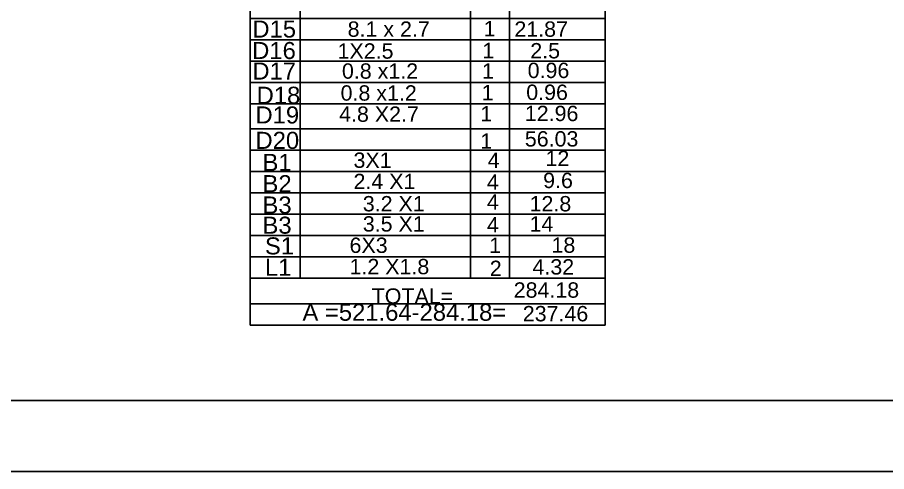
# Model space of a CAD drawing. Header units: metres. Extents: x 29392 to 32022, y 3934 to 33962.
# Drawn here: x 29515.9 to 29638.4, y 3934.5 to 3998.4 of the extents above; entities that cross this region are included whole.
import ezdxf

# ---------------------------------------------------------------- set-up
doc = ezdxf.new("R2010")
doc.units = ezdxf.units.M
doc.styles.get("Standard").update_dxf_attribs({"font": 'arial.ttf'})

msp = doc.modelspace()

# ---------------------------------------------------------------- linework, layer by layer
for p, q in [((29548.72, 4053.28), (29548.72, 3955.13)), ((29598.72, 4053.28), (29598.72, 3955.13)), ((29555.72, 4046.28), (29555.72, 3961.73)), ((29579.76, 4046.28), (29579.76, 3961.73)), ((29585.22, 4046.28), (29585.22, 3961.73)), ((29548.72, 3998.28), (29598.72, 3998.28)), ((29548.72, 3995.28), (29598.72, 3995.28)), ((29548.72, 3992.28), (29598.72, 3992.28)), ((29548.72, 3989.28), (29598.72, 3989.28)), ((29548.72, 3989.28), (29598.72, 3989.28)), ((29548.72, 3986.28), (29598.72, 3986.28)), ((29548.72, 3982.74), (29598.72, 3982.74)), ((29548.72, 3979.73), (29598.72, 3979.73)), ((29548.72, 3976.73), (29598.72, 3976.73)), ((29548.72, 3973.73), (29598.72, 3973.73)), ((29548.72, 3970.73), (29598.72, 3970.73)), ((29548.72, 3967.73), (29598.72, 3967.73)), ((29548.72, 3964.73), (29598.72, 3964.73)), ((29548.72, 3964.73), (29598.72, 3964.73)), ((29548.72, 3961.73), (29598.72, 3961.73)), ((29548.72, 3958.13), (29598.72, 3958.13)), ((29548.72, 3955.13), (29598.72, 3955.13)), ((30212.86, 3944.5), (29401.82, 3944.5)), ((30232.82, 3934.5), (29391.82, 3934.5))]:
    msp.add_line(p, q)
at = {"color": 0}
msp.add_line((29548.72, 3958.13), (29598.72, 3958.13), dxfattribs=at)

# ---------------------------------------------------------------- texts
for s, height, p in [('D15', 2.4, (29549.01, 3995.6)), ('1', 2.16, (29581.59, 3995.78)), ('8.1 x 2.7', 2.16, (29562.43, 3995.71)), ('21.87', 2.16, (29585.93, 3995.71)), ('D16', 2.4, (29548.98, 3992.58)), ('1X2.5', 2.16, (29561.01, 3992.63)), ('1', 2.16, (29581.41, 3992.7)), ('2.5', 2.16, (29588.17, 3992.67)), ('D17', 2.4, (29549.01, 3989.69)), ('0.8 x1.2', 2.16, (29561.63, 3989.81)), ('1', 2.16, (29581.37, 3989.83)), ('0.96', 2.16, (29587.8, 3989.9)), ('D18', 2.4, (29549.61, 3986.28)), ('0.8 x1.2', 2.16, (29561.44, 3986.72)), ('1', 2.16, (29581.32, 3986.78)), ('0.96', 2.16, (29587.6, 3986.82)), ('D19', 2.4, (29549.45, 3983.51)), ('4.8 X2.7', 2.16, (29561.23, 3983.74)), ('1', 2.16, (29581.12, 3983.8)), ('12.96', 2.16, (29587.4, 3983.84)), ('D20', 2.4, (29549.45, 3979.93)), ('1', 2.16, (29581.12, 3979.95)), ('56.03', 2.16, (29587.4, 3980.26)), ('12', 2.16, (29590.31, 3977.51)), ('B1', 2.4, (29550.44, 3976.83)), ('3X1', 2.16, (29563.26, 3977.26)), ('4', 2.16, (29582.17, 3977.25)), ('B2', 2.4, (29550.44, 3973.83)), ('2.4 X1', 2.16, (29563.26, 3974.26)), ('4', 2.16, (29582.06, 3974.19)), ('9.6', 2.16, (29589.98, 3974.41)), ('4', 2.16, (29582.06, 3971.39)), ('B3', 2.4, (29550.44, 3970.83)), ('3.2 X1', 2.16, (29564.57, 3971.13)), ('12.8', 2.16, (29588.07, 3971.13)), ('B3', 2.4, (29550.44, 3967.99)), ('3.5 X1', 2.16, (29564.57, 3968.29)), ('4', 2.16, (29582.06, 3968.16)), ('14', 2.16, (29588.07, 3968.29)), ('S1', 2.4, (29550.78, 3965.07)), ('6X3', 2.16, (29562.7, 3965.28)), ('1', 2.16, (29582.37, 3965.27)), ('18', 2.16, (29591.16, 3965.3)), ('L1', 2.4, (29550.78, 3962.07)), ('1.2 X1.8', 2.16, (29562.7, 3962.28)), ('2', 2.16, (29582.46, 3962.03)), ('4.32', 2.16, (29588.48, 3962.24)), ('284.18', 2.16, (29585.83, 3958.98)), ('TOTAL=', 2.16, (29565.82, 3958.13)), ('A =521.64-284.18=', 2.4, (29556.07, 3955.73)), ('237.46', 2.16, (29587.11, 3955.65))]:
    msp.add_text(s, height=height).set_placement(p)

doc.saveas('drawing.dxf')
